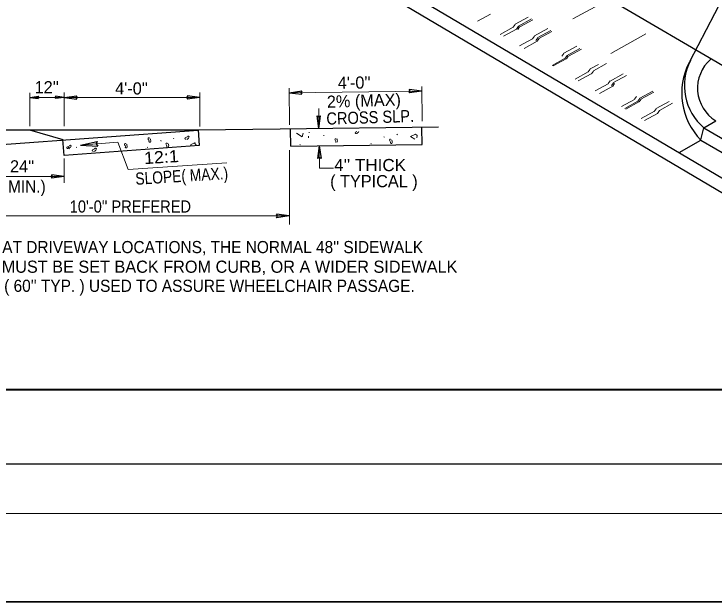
# Model space of a CAD drawing. Extents: x 1190 to 1565, y -209 to 70.
# Drawn here: x 1318.1 to 1388.6, y -208.5 to -149.3 of the extents above; entities that cross this region are included whole.
import ezdxf
from ezdxf.enums import TextEntityAlignment as Align

# ---------------------------------------------------------------- set-up
doc = ezdxf.new("R2010")
doc.units = 0
doc.header["$LTSCALE"] = 0.49
doc.layers.add('1', color=7, linetype='Continuous', lineweight=13)
doc.layers.add('60', color=7, linetype='Continuous')

msp = doc.modelspace()

# ---------------------------------------------------------------- linework, layer by layer
at = {"layer": '1', "lineweight": 25}
for p, q in [((1329.9035, -119.6225), (1397.2523, -159.0657)), ((1326.9454, -128.8993), (1397.9547, -170.8934)), ((1326.9454, -130.3693), (1397.9547, -172.3634)), ((1386.1893, -154.1188), (1391.9305, -143.0939)), ((1345.8467, -157.2714), (1347.1218, -157.0801)), ((1359.2082, -157.1045), (1357.9288, -156.9448)), ((1359.2082, -157.1045), (1357.9333, -157.2958)), ((1319.7469, -157.7452), (1320.5984, -157.6283)), ((1319.7469, -157.7452), (1320.5984, -157.8622)), ((1323.1856, -157.7444), (1322.3341, -157.6274)), ((1323.1856, -157.7444), (1322.3341, -157.8614)), ((1323.186, -157.7455), (1324.4633, -157.57)), ((1323.186, -157.7455), (1324.4633, -157.921)), ((1336.8473, -157.7442), (1335.57, -157.5687)), ((1336.8473, -157.7442), (1335.57, -157.9197)), ((1345.8467, -157.2714), (1347.1261, -157.4311)), ((1348.846, -160.8649), (1348.6547, -159.5899)), ((1348.846, -160.8649), (1349.0057, -159.5856)), ((1314.5981, -162.6525), (1336.6716, -161.0402)), ((1315.4574, -161.0133), (1336.6772, -161.0133)), ((1319.7074, -161.0133), (1323.0752, -161.9917)), ((1346.0177, -162.6397), (1345.997, -160.9764)), ((1359.2403, -162.4758), (1359.2197, -160.8125)), ((1387.5857, -160.7962), (1400.486, -168.3687)), ((1323.1854, -163.59), (1323.0752, -161.9917)), ((1385.1031, -163.2931), (1387.3048, -162.0302)), ((1387.3048, -162.0307), (1400.2024, -169.6017)), ((1324.8517, -162.5557), (1326.5303, -162.1852)), ((1324.8517, -162.5557), (1326.568, -162.6517)), ((1346.0177, -162.6397), (1359.2403, -162.4758)), ((1348.8701, -162.6176), (1348.7104, -163.8969)), ((1348.8701, -162.6176), (1349.0614, -163.8926)), ((1323.1855, -165.7088), (1321.9082, -165.5333)), ((1323.1855, -165.7088), (1321.9082, -165.8843)), ((1345.8557, -169.6763), (1344.5785, -169.5008)), ((1345.8557, -169.6763), (1344.5785, -169.8518)), ((1212.6923, -194.6306), (1557.7199, -194.6306))]:
    msp.add_line(p, q, dxfattribs=at)
at = {"layer": '1'}
for p, q in [((1374.4127, -149.8255), (1377.9508, -147.8727)), ((1364.8062, -150.0752), (1366.1198, -149.3502)), ((1368.6125, -150.3762), (1369.9262, -149.6512)), ((1368.9444, -150.5631), (1370.2581, -149.838)), ((1369.0584, -150.6445), (1370.3721, -149.9194)), ((1367.0879, -151.4038), (1368.4016, -150.6787)), ((1368.4116, -150.6686), (1368.5983, -150.3988)), ((1368.7435, -150.8554), (1368.9302, -150.5856)), ((1368.8679, -150.9177), (1369.0546, -150.6478)), ((1370.5624, -151.5386), (1371.8761, -150.8135)), ((1367.4198, -151.5906), (1368.7335, -150.8655)), ((1370.8943, -151.7254), (1372.208, -151.0003)), ((1370.9932, -151.8244), (1372.3069, -151.0993)), ((1378.2316, -153.3097), (1381.7697, -151.3568)), ((1369.0378, -152.5661), (1370.3515, -151.841)), ((1369.4942, -152.8152), (1370.8078, -152.0901)), ((1370.3615, -151.8309), (1370.5482, -151.5611)), ((1370.6934, -152.0178), (1370.8801, -151.7479)), ((1370.8178, -152.08), (1371.0045, -151.8102)), ((1373.5079, -153.303), (1374.8216, -152.5779)), ((1373.7832, -153.5471), (1375.0969, -152.822)), ((1373.9613, -153.6065), (1375.275, -152.8814)), ((1373.307, -153.5953), (1373.4937, -153.3255)), ((1373.6389, -153.7822), (1373.8256, -153.5123)), ((1373.7633, -153.8444), (1373.95, -153.5746)), ((1372.3152, -154.5173), (1373.6289, -153.7922)), ((1372.4397, -154.5796), (1373.7533, -153.8545)), ((1376.495, -155.0673), (1377.8087, -154.3423)), ((1375.9622, -155.1728), (1376.1488, -154.903)), ((1376.1631, -154.8805), (1377.0013, -154.4178)), ((1374.6385, -155.908), (1375.9522, -155.1829)), ((1374.9482, -156.0836), (1376.2618, -155.3585)), ((1376.2941, -155.3597), (1376.4807, -155.0898)), ((1378.176, -156.1013), (1379.4897, -155.3762)), ((1378.5071, -156.2505), (1379.8207, -155.5254)), ((1376.6506, -157.0912), (1377.9642, -156.3661)), ((1377.9742, -156.356), (1378.1609, -156.0862)), ((1378.3062, -156.5428), (1378.4928, -156.273)), ((1378.4306, -156.6051), (1378.6173, -156.3353)), ((1345.8863, -160.4869), (1345.8407, -156.8079)), ((1345.8465, -157.2707), (1359.2085, -157.1051)), ((1359.2459, -160.1246), (1359.2027, -156.6422)), ((1377.1069, -157.3402), (1378.4206, -156.6152)), ((1381.1622, -157.8281), (1382.4759, -157.103)), ((1319.7468, -160.6208), (1319.7468, -157.2974)), ((1323.1857, -160.6418), (1323.1857, -157.2345)), ((1336.8632, -160.6837), (1336.8632, -157.2345)), ((1380.6294, -157.9336), (1380.8161, -157.6637)), ((1380.9613, -158.1204), (1381.148, -157.8506)), ((1381.2628, -157.9229), (1382.5765, -157.1978)), ((1379.3057, -158.6687), (1380.6194, -157.9437)), ((1379.6377, -158.8556), (1380.9513, -158.1305)), ((1379.7564, -158.915), (1381.0701, -158.1899)), ((1381.0857, -158.1827), (1381.2724, -157.9128)), ((1382.8009, -158.8658), (1384.1146, -158.1407)), ((1383.1328, -159.0527), (1384.4465, -158.3276)), ((1348.8478, -160.8611), (1348.8228, -158.8477)), ((1381.3042, -159.8568), (1382.6179, -159.1317)), ((1382.6, -159.1582), (1382.7867, -158.8883)), ((1382.9319, -159.345), (1383.1186, -159.0752)), ((1381.6082, -160.0802), (1382.9219, -159.3551)), ((1347.8072, -161.7982), (1347.8053, -161.6497)), ((1349.3425, -161.6025), (1349.3416, -161.5283)), ((1336.4983, -162.5049), (1336.3143, -162.3588)), ((1348.8975, -164.8667), (1348.8695, -162.6044)), ((1345.8875, -170.5197), (1345.8875, -163.0649)), ((1323.1857, -166.3508), (1323.1857, -163.8866)), ((1348.8975, -164.8667), (1350.3071, -164.8492)), ((1314.9573, -165.7094), (1323.1857, -165.7094)), ((1314.9573, -169.6769), (1345.8875, -169.6769)), ((1197.6908, -199.6312), (1557.7199, -199.6312))]:
    msp.add_line(p, q, dxfattribs=at)
at = {"layer": '1', "lineweight": 40}
msp.add_line((1227.6928, -187.1303), (1552.7192, -187.1303), dxfattribs=at)
at = {"layer": '1', "lineweight": 35}
msp.add_lwpolyline([(1190.3333, -208.5387), (1565.3459, -208.5387), (1565.3459, 70.1865), (1190.3333, 70.1865)], close=True, dxfattribs=at)
at = {"layer": '1', "lineweight": 25}
for points in [[(1347.1218, -157.0801), (1347.0251, -157.2586), (1347.1261, -157.4311)], [(1357.9333, -157.2958), (1358.0298, -157.1172), (1357.9288, -156.9448)], [(1320.5984, -157.6283), (1320.5326, -157.7465), (1320.5984, -157.8622)], [(1322.3341, -157.8614), (1322.4, -157.7432), (1322.3341, -157.6274)], [(1324.4633, -157.57), (1324.3644, -157.7473), (1324.4633, -157.921)], [(1335.57, -157.9197), (1335.6688, -157.7424), (1335.57, -157.5687)], [(1348.6547, -159.5899), (1348.8332, -159.6866), (1349.0057, -159.5856)], [(1387.3055, -162.0273), (1387.5891, -160.7943), (1388.7922, -160.0877)], [(1336.6772, -161.0133), (1336.7862, -162.5967), (1323.1854, -163.59)], [(1336.677, -161.0121), (1344.9434, -160.9095), (1360.8869, -160.7118)], [(1326.5303, -162.1852), (1326.418, -162.4315), (1326.568, -162.6517)], [(1349.0614, -163.8926), (1348.8829, -163.796), (1348.7104, -163.8969)], [(1321.9082, -165.8843), (1322.0071, -165.707), (1321.9082, -165.5333)], [(1344.5785, -169.8518), (1344.6773, -169.6745), (1344.5785, -169.5008)]]:
    msp.add_lwpolyline(points, dxfattribs=at)
at = {"layer": '1'}
for points in [[(1319.7468, -157.7448), (1323.1857, -157.7448), (1336.5488, -157.7448)], [(1346.5756, -161.3461), (1346.5705, -161.3484), (1347.1572, -161.7024), (1347.254, -161.3377)], [(1347.8257, -161.2586), (1347.9012, -161.2651), (1347.9039, -161.2637)], [(1352.6477, -161.1863), (1352.5902, -161.2045), (1352.5258, -161.2477), (1352.4998, -161.3218), (1352.5632, -161.3768), (1352.6421, -161.3877)], [(1352.6688, -161.3727), (1352.7439, -161.2999), (1352.8138, -161.2418), (1352.8545, -161.1733), (1352.8602, -161.157)], [(1331.8853, -161.9013), (1331.8972, -162.0053), (1331.9146, -162.0945), (1331.9028, -162.1732), (1331.8759, -162.2466), (1331.7867, -162.2637), (1331.7295, -162.1933), (1331.7413, -162.1144), (1331.704, -162.0347), (1331.6615, -161.9692), (1331.6388, -161.8946), (1331.6657, -161.8215), (1331.7497, -161.8187), (1331.8173, -161.8598)], [(1332.8918, -162.0863), (1332.9544, -162.1289), (1332.9555, -162.1317)], [(1334.187, -161.8536), (1334.2495, -161.8962), (1334.2507, -161.8989)], [(1335.5694, -161.9707), (1335.6453, -161.8984), (1335.716, -161.8413), (1335.7574, -161.7734), (1335.7841, -161.7001), (1335.7269, -161.6297), (1335.6373, -161.6467), (1335.5959, -161.7147), (1335.5162, -161.7517), (1335.4414, -161.7746), (1335.3763, -161.8172), (1335.3497, -161.8905), (1335.4122, -161.9464), (1335.4907, -161.9587)], [(1350.5567, -162.2855), (1350.5472, -162.2742), (1350.5581, -162.1952), (1350.5198, -162.1159), (1350.4765, -162.0509), (1350.4529, -161.9767), (1350.4788, -161.9032), (1350.5628, -161.8994), (1350.6309, -161.9397)], [(1350.6735, -161.9282), (1350.6867, -162.0322), (1350.7052, -162.1212), (1350.6944, -162.1999), (1350.6833, -162.2316)], [(1355.388, -161.6996), (1355.4511, -161.7413), (1355.4522, -161.7441)], [(1356.1907, -162.0312), (1356.2039, -162.1352), (1356.2224, -162.2242), (1356.2116, -162.303), (1356.1856, -162.3767), (1356.0966, -162.395), (1356.0385, -162.3252), (1356.0494, -162.2463), (1356.0111, -162.1669), (1355.9678, -162.102), (1355.9442, -162.0277), (1355.97, -161.9543), (1356.054, -161.9505), (1356.1222, -161.9907)], [(1356.6802, -161.4507), (1356.7432, -161.4926), (1356.7444, -161.4953)], [(1358.5562, -161.4382), (1358.0645, -161.6629), (1358.5117, -161.9327)], [(1358.6912, -161.8057), (1358.7494, -161.5866), (1358.5542, -161.4355)], [(1323.6698, -162.9047), (1323.7457, -162.8324), (1323.8163, -162.7753), (1323.8577, -162.7074), (1323.8844, -162.6341), (1323.8273, -162.5637), (1323.7377, -162.5807), (1323.6962, -162.6487), (1323.6166, -162.6857), (1323.5417, -162.7086), (1323.4766, -162.7512), (1323.4501, -162.8245), (1323.5126, -162.8804), (1323.5911, -162.8928)], [(1323.6802, -162.7877), (1323.605, -162.7804), (1323.6022, -162.7815)], [(1324.4107, -162.752), (1324.4732, -162.7946), (1324.4743, -162.7973)], [(1324.8512, -162.5548), (1328.6077, -162.2513), (1329.6237, -164.9993), (1339.5877, -164.3342)], [(1329.5053, -162.4617), (1329.5173, -162.5658), (1329.5347, -162.6549), (1329.5229, -162.7336), (1329.496, -162.807), (1329.4067, -162.8242), (1329.3496, -162.7537), (1329.3614, -162.6748), (1329.3241, -162.5951), (1329.2816, -162.5296), (1329.2589, -162.455), (1329.2858, -162.3819), (1329.3698, -162.3792), (1329.4374, -162.4202)], [(1331.5594, -162.7483), (1331.6219, -162.791), (1331.6231, -162.7937)], [(1333.5506, -162.7397), (1333.5346, -162.72), (1333.5464, -162.6412), (1333.5091, -162.5614), (1333.4666, -162.4959), (1333.4439, -162.4213), (1333.4707, -162.3483), (1333.5547, -162.3455), (1333.6224, -162.3866)], [(1333.6903, -162.428), (1333.7023, -162.5321), (1333.7197, -162.6213), (1333.7079, -162.6999), (1333.6976, -162.728)], [(1336.3951, -162.2846), (1335.9007, -162.5032), (1335.9713, -162.5469)], [(1346.9157, -162.4703), (1346.9787, -162.5122), (1346.9799, -162.5148)], [(1354.0638, -162.378), (1354.1269, -162.4199), (1354.1281, -162.4226)], [(1326.2363, -163.1849), (1326.3122, -163.1127), (1326.3829, -163.0556), (1326.4243, -162.9877), (1326.451, -162.9143), (1326.3938, -162.8439), (1326.3042, -162.8609), (1326.2628, -162.9289), (1326.1832, -162.966), (1326.1083, -162.9888), (1326.0432, -163.0314), (1326.0167, -163.1047), (1326.0792, -163.1607), (1326.1577, -163.173)]]:
    msp.add_lwpolyline(points, dxfattribs=at)
at = {"layer": '1', "lineweight": 25}
for centre, radius, start, end in [((1392.0596, -157.3246), 6.69, 152.38497, 224.70437), ((1391.2099, -156.5478), 5.5772, 152.94689, 229.83204), ((1390.8005, -156.8156), 3.8393, 130.75409, 238.4592)]:
    msp.add_arc(centre, radius, start, end, dxfattribs=at)

# ---------------------------------------------------------------- texts
at = {"layer": '1'}
for s, rotation, p in [("4'-0''", 0.711, (1350.7507, -156.8846)), ('2% (MAX)', 1.806, (1349.6636, -158.7962))]:
    msp.add_text(s, height=1.223, rotation=rotation, dxfattribs=at).set_placement(p)
for s, p in [("12''", (1320.2175, -157.3285)), ("4'-0''", (1328.3308, -157.4472)), ('( TYPICAL )                  ', (1349.9733, -166.7837)), ('MUST BE SET BACK FROM CURB, OR A WIDER SIDEWALK', (1316.9017, -175.3968))]:
    msp.add_text(s, height=1.223, dxfattribs=at).set_placement(p)
for s, rotation, width, p in [('CROSS SLP.', 1.806, 0.9, (1349.6123, -160.4904)), ('  12:1', 3.58, 1.1, (1330.274, -164.5257)), ('SLOPE( MAX.)', 3.58, 0.85, (1330.4003, -166.5449))]:
    msp.add_text(s, height=1.223, rotation=rotation, dxfattribs=dict(at, width=width)).set_placement(p)
msp.add_text("24''", height=1.223, dxfattribs=at).set_placement((1318.9612, -165.2919), align=Align.CENTER)
at = {"layer": '1', "width": 0.95}
msp.add_text('( MIN.)', height=1.223, dxfattribs=at).set_placement((1318.9611, -167.315), align=Align.CENTER)
at = {"layer": '1'}
for s, width, p in [("10'-0'' PREFERED", 0.9, (1323.7552, -169.3348)), ("AT DRIVEWAY LOCATIONS, THE NORMAL 48'' SIDEWALK", 0.95, (1316.9571, -173.4188)), ("( 60'' TYP. ) USED TO ASSURE WHEELCHAIR PASSAGE.", 0.95, (1317.1517, -177.3177))]:
    msp.add_text(s, height=1.223, dxfattribs=dict(at, width=width)).set_placement(p)
at = {"layer": '60', "width": 1.05}
msp.add_text("4'' THICK                  ", height=1.223, dxfattribs=at).set_placement((1350.3777, -165.1628))

doc.saveas('drawing.dxf')
